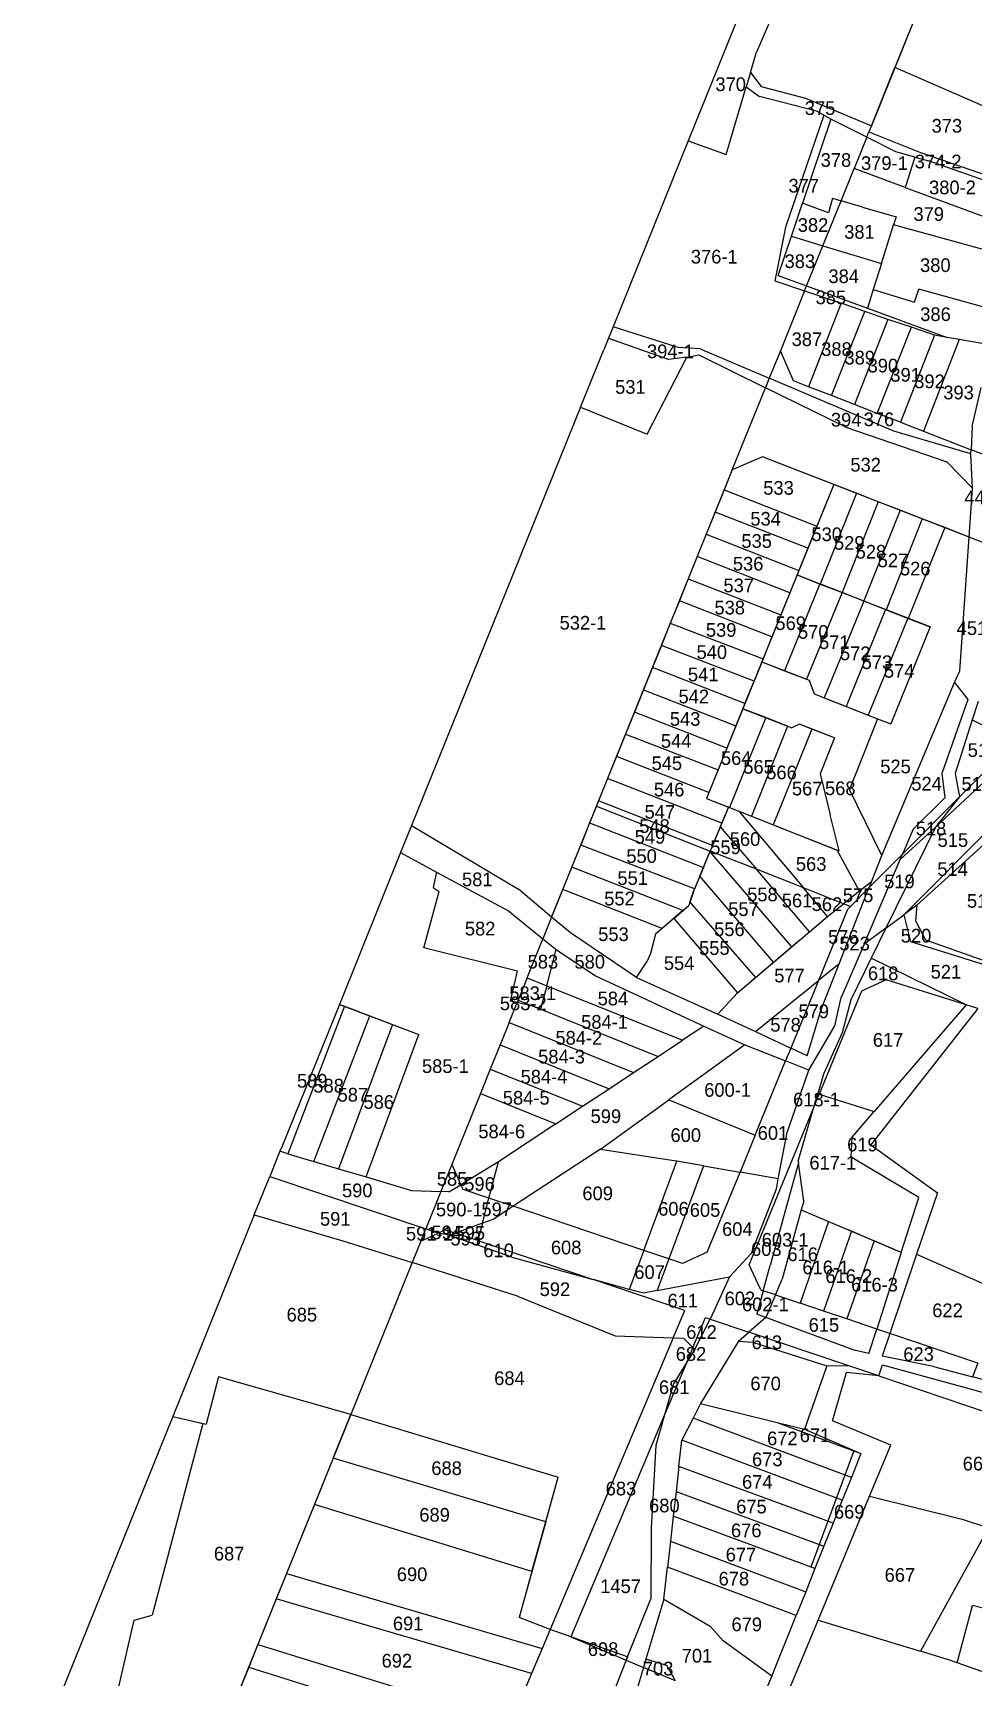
# Model space of a CAD drawing. Header units: metres. Extents: x 213182 to 213979, y 2703601 to 2704867.
# Drawn here: x 213432.1 to 213603.9, y 2704278.5 to 2704579 of the extents above; entities that cross this region are included whole.
import ezdxf
from ezdxf.enums import TextEntityAlignment as Align

# ---------------------------------------------------------------- set-up
doc = ezdxf.new("R2010")
doc.units = ezdxf.units.M

msp = doc.modelspace()

# ---------------------------------------------------------------- linework, layer by layer
at = {"layer": 'LIN'}
for p, q in [((213580.06, 2704629), (213551.84, 2704559.22)), ((213577.2, 2704605.3), (213564.31, 2704575.46)), ((213599.39, 2704596.79), (213585.31, 2704561.97)), ((213599.39, 2704596.79), (213589.63, 2704572.65)), ((213563.21, 2704571.75), (213564.31, 2704575.46)), ((213563.21, 2704571.75), (213562.41, 2704569.08)), ((213563.21, 2704571.75), (213565.15, 2704569.19)), ((213585.31, 2704561.97), (213589.63, 2704572.65)), ((213613.14, 2704562.39), (213589.63, 2704572.65)), ((213558.79, 2704556.74), (213562.41, 2704569.08)), ((213562.41, 2704569.08), (213564.84, 2704567.36)), ((213565.15, 2704569.19), (213573.25, 2704567.06)), ((213575.29, 2704564.66), (213564.84, 2704567.36)), ((213573.25, 2704567.06), (213585.31, 2704561.97)), ((213576.61, 2704563.92), (213569.62, 2704543.44)), ((213577.9, 2704563.22), (213572.73, 2704547.85)), ((213576.61, 2704563.92), (213575.29, 2704564.66)), ((213577.9, 2704563.22), (213576.61, 2704563.92)), ((213584.48, 2704559.9), (213577.9, 2704563.22)), ((213584.48, 2704559.9), (213582.16, 2704554.17)), ((213584.48, 2704559.9), (213584.86, 2704560.86)), ((213589.8, 2704557.21), (213584.48, 2704559.9)), ((213585.31, 2704561.97), (213584.86, 2704560.86)), ((213584.86, 2704560.86), (213594.27, 2704557.07)), ((213551.84, 2704559.22), (213538.11, 2704525.26)), ((213551.84, 2704559.22), (213558.79, 2704556.74)), ((213593.24, 2704556.27), (213589.8, 2704557.21)), ((213594.27, 2704557.07), (213608.81, 2704552.13)), ((213579.78, 2704548.29), (213582.16, 2704554.17)), ((213591.5, 2704550.72), (213582.16, 2704554.17)), ((213593.24, 2704556.27), (213591.5, 2704550.72)), ((213593.24, 2704556.27), (213595.75, 2704555.59)), ((213608.64, 2704551.06), (213595.75, 2704555.59)), ((213591.5, 2704550.72), (213608.03, 2704544.61)), ((213570.69, 2704541.8), (213572.73, 2704547.85)), ((213577.46, 2704546.06), (213572.73, 2704547.85)), ((213576.45, 2704540.05), (213579.78, 2704548.29)), ((213578.23, 2704548.76), (213577.46, 2704546.06)), ((213578.23, 2704548.76), (213579.78, 2704548.29)), ((213583.72, 2704547.09), (213579.78, 2704548.29)), ((213583.72, 2704547.09), (213589.82, 2704545.34)), ((213589.82, 2704545.34), (213589.36, 2704543.88)), ((213569.62, 2704543.44), (213567.7, 2704533.65)), ((213568.29, 2704534.65), (213570.69, 2704541.8)), ((213570.69, 2704541.8), (213576.45, 2704540.05)), ((213587.14, 2704536.8), (213589.36, 2704543.88)), ((213607.49, 2704538.89), (213589.36, 2704543.88)), ((213573.49, 2704532.74), (213576.45, 2704540.05)), ((213576.45, 2704540.05), (213587.14, 2704536.8)), ((213587.14, 2704536.8), (213585.66, 2704532.04)), ((213567.7, 2704533.65), (213573.11, 2704531.8)), ((213568.29, 2704534.65), (213573.49, 2704532.74)), ((213573.11, 2704531.8), (213573.49, 2704532.74)), ((213573.49, 2704532.74), (213584.61, 2704528.65)), ((213573.11, 2704531.8), (213568.7, 2704520.88)), ((213573.11, 2704531.8), (213579.77, 2704529.54)), ((213579.77, 2704529.54), (213573.83, 2704514.3)), ((213584.11, 2704528.05), (213579.77, 2704529.54)), ((213585.66, 2704532.04), (213584.61, 2704528.65)), ((213585.66, 2704532.04), (213593.2, 2704529.76)), ((213593.2, 2704529.76), (213593.99, 2704532.11)), ((213606.52, 2704528.66), (213593.99, 2704532.11)), ((213578.04, 2704512.67), (213584.11, 2704528.05)), ((213588.34, 2704526.61), (213582.23, 2704511.04)), ((213588.34, 2704526.61), (213584.11, 2704528.05)), ((213584.61, 2704528.65), (213599.19, 2704523.29)), ((213592.62, 2704525.15), (213588.34, 2704526.61)), ((213538.11, 2704525.26), (213537.25, 2704523.14)), ((213550, 2704521.45), (213538.11, 2704525.26)), ((213586.4, 2704509.43), (213592.62, 2704525.15)), ((213596.85, 2704523.71), (213590.62, 2704507.79)), ((213596.85, 2704523.71), (213592.62, 2704525.15)), ((213599.19, 2704523.29), (213596.85, 2704523.71)), ((213601.34, 2704522.91), (213599.19, 2704523.29)), ((213532.18, 2704510.58), (213536.39, 2704521.01)), ((213537.25, 2704523.14), (213536.39, 2704521.01)), ((213537.25, 2704523.14), (213548.29, 2704519.29)), ((213554.03, 2704521.22), (213550, 2704521.45)), ((213554.03, 2704521.22), (213566.66, 2704515.84)), ((213568.7, 2704520.88), (213566.66, 2704515.84)), ((213571.08, 2704515.37), (213568.7, 2704520.88)), ((213601.34, 2704522.91), (213594.83, 2704506.16)), ((213605.9, 2704522.11), (213601.34, 2704522.91)), ((213544.32, 2704505.64), (213551.59, 2704519.69)), ((213551.59, 2704519.69), (213548.29, 2704519.29)), ((213551.59, 2704519.69), (213553.81, 2704520.1)), ((213553.81, 2704520.1), (213565.97, 2704514.12)), ((213566.66, 2704515.84), (213565.97, 2704514.12)), ((213589.4, 2704506.16), (213566.66, 2704515.84)), ((213573.83, 2704514.3), (213571.08, 2704515.37)), ((213578.04, 2704512.67), (213573.83, 2704514.3)), ((213559.9, 2704499.1), (213565.97, 2704514.12)), ((213580.64, 2704506.9), (213565.97, 2704514.12)), ((213582.23, 2704511.04), (213578.04, 2704512.67)), ((213603.75, 2704507.01), (213605.37, 2704514.14)), ((213532.18, 2704510.58), (213501.29, 2704434.13)), ((213532.18, 2704510.58), (213544.32, 2704505.64)), ((213586.4, 2704509.43), (213582.23, 2704511.04)), ((213590.62, 2704507.79), (213586.4, 2704509.43)), ((213580.64, 2704506.9), (213599.09, 2704500.59)), ((213603.5, 2704502.06), (213589.4, 2704506.16)), ((213590.62, 2704507.79), (213594.83, 2704506.16)), ((213594.83, 2704506.16), (213603.54, 2704502.78)), ((213603.75, 2704507.01), (213603.54, 2704502.78)), ((213603.5, 2704502.06), (213603.54, 2704502.78)), ((213607.08, 2704501.41), (213603.54, 2704502.78)), ((213565.4, 2704501.48), (213559.9, 2704499.1)), ((213603.18, 2704486.82), (213565.4, 2704501.48)), ((213578.43, 2704496.43), (213565.4, 2704501.48)), ((213603.8, 2704495.75), (213599.09, 2704500.59)), ((213603.8, 2704495.75), (213603.5, 2704502.06)), ((213559.9, 2704499.1), (213526.87, 2704417.36)), ((213559.9, 2704499.1), (213558.42, 2704495.45)), ((213578.43, 2704496.43), (213571.73, 2704479.9)), ((213578.43, 2704496.43), (213575.35, 2704488.83)), ((213582.57, 2704494.82), (213578.43, 2704496.43)), ((213558.42, 2704495.45), (213556.78, 2704491.39)), ((213558.42, 2704495.45), (213575.35, 2704488.83)), ((213582.57, 2704494.82), (213575.96, 2704478.24)), ((213586.57, 2704493.27), (213579.97, 2704476.68)), ((213586.57, 2704493.27), (213582.57, 2704494.82)), ((213590.58, 2704491.71), (213586.57, 2704493.27)), ((213603.18, 2704486.82), (213603.8, 2704495.75)), ((213556.78, 2704491.39), (213555.14, 2704487.33)), ((213573.71, 2704484.79), (213556.78, 2704491.39)), ((213590.58, 2704491.71), (213583.91, 2704475.14)), ((213594.6, 2704490.15), (213590.58, 2704491.71)), ((213555.14, 2704487.33), (213553.5, 2704483.26)), ((213555.14, 2704487.33), (213572.07, 2704480.73)), ((213575.35, 2704488.83), (213573.71, 2704484.79)), ((213594.6, 2704490.15), (213588.02, 2704473.54)), ((213598.73, 2704488.55), (213592.06, 2704471.96)), ((213598.73, 2704488.55), (213594.6, 2704490.15)), ((213603.18, 2704486.82), (213598.73, 2704488.55)), ((213573.71, 2704484.79), (213572.07, 2704480.73)), ((213601.49, 2704462.36), (213603.18, 2704486.82)), ((213607.41, 2704485.18), (213603.18, 2704486.82)), ((213553.5, 2704483.26), (213551.86, 2704479.21)), ((213570.42, 2704476.64), (213553.5, 2704483.26)), ((213551.86, 2704479.21), (213550.22, 2704475.15)), ((213551.86, 2704479.21), (213568.78, 2704472.61)), ((213571.73, 2704479.9), (213565.3, 2704464.01)), ((213575.92, 2704478.26), (213569.46, 2704462.39)), ((213572.07, 2704480.73), (213570.42, 2704476.64)), ((213571.73, 2704479.9), (213575.96, 2704478.24)), ((213571.73, 2704479.9), (213575.92, 2704478.26)), ((213579.95, 2704476.68), (213575.92, 2704478.26)), ((213575.96, 2704478.24), (213579.97, 2704476.68)), ((213570.42, 2704476.64), (213568.78, 2704472.61)), ((213579.95, 2704476.68), (213573.46, 2704460.84)), ((213583.96, 2704475.12), (213579.95, 2704476.68)), ((213579.97, 2704476.68), (213583.91, 2704475.14)), ((213550.22, 2704475.15), (213548.57, 2704471.08)), ((213567.15, 2704468.57), (213550.22, 2704475.15)), ((213568.78, 2704472.61), (213567.15, 2704468.57)), ((213583.96, 2704475.12), (213576.71, 2704457.42)), ((213587.92, 2704473.57), (213580.71, 2704455.86)), ((213583.91, 2704475.14), (213588.02, 2704473.54)), ((213587.92, 2704473.57), (213583.96, 2704475.12)), ((213591.95, 2704472), (213587.92, 2704473.57)), ((213588.02, 2704473.54), (213592.06, 2704471.96)), ((213548.57, 2704471.08), (213546.93, 2704467.01)), ((213548.57, 2704471.08), (213565.52, 2704464.55)), ((213591.95, 2704472), (213584.73, 2704454.3)), ((213596.08, 2704470.39), (213588.87, 2704452.69)), ((213596.08, 2704470.39), (213591.95, 2704472)), ((213592.06, 2704471.96), (213596.08, 2704470.39)), ((213546.93, 2704467.01), (213545.3, 2704462.97)), ((213563.87, 2704460.49), (213546.93, 2704467.01)), ((213567.15, 2704468.57), (213565.52, 2704464.55)), ((213565.3, 2704464.01), (213561.83, 2704455.45)), ((213565.52, 2704464.55), (213563.87, 2704460.49)), ((213565.3, 2704464.01), (213569.46, 2704462.39)), ((213565.3, 2704464.01), (213573.93, 2704460.66)), ((213545.3, 2704462.97), (213543.65, 2704458.9)), ((213562.21, 2704456.38), (213545.3, 2704462.97)), ((213562.21, 2704456.38), (213563.87, 2704460.49)), ((213569.46, 2704462.39), (213573.46, 2704460.84)), ((213573.46, 2704460.84), (213573.93, 2704460.66)), ((213573.93, 2704460.66), (213574.85, 2704458.15)), ((213587.2, 2704428.6), (213600.53, 2704460.22)), ((213600.53, 2704460.22), (213601.49, 2704462.36)), ((213600.53, 2704460.22), (213602.94, 2704457.12)), ((213543.65, 2704458.9), (213542, 2704454.82)), ((213543.65, 2704458.9), (213560.56, 2704452.31)), ((213574.85, 2704458.15), (213576.71, 2704457.42)), ((213574.85, 2704458.15), (213586.45, 2704453.63)), ((213576.71, 2704457.42), (213580.71, 2704455.86)), ((213542, 2704454.82), (213540.37, 2704450.78)), ((213558.92, 2704448.26), (213542, 2704454.82)), ((213561.83, 2704455.45), (213555.2, 2704439.07)), ((213562.21, 2704456.38), (213560.56, 2704452.31)), ((213566.01, 2704453.82), (213561.83, 2704455.45)), ((213561.83, 2704455.45), (213570.76, 2704451.98)), ((213580.71, 2704455.86), (213584.73, 2704454.3)), ((213584.73, 2704454.3), (213586.45, 2704453.63)), ((213602.94, 2704457.12), (213598.19, 2704443.6)), ((213604.81, 2704456.79), (213603.74, 2704453.42)), ((213560.56, 2704452.31), (213558.92, 2704448.26)), ((213566.01, 2704453.82), (213559.4, 2704437.41)), ((213570.01, 2704452.27), (213563.4, 2704435.82)), ((213570.01, 2704452.27), (213566.01, 2704453.82)), ((213574.46, 2704451.73), (213567.36, 2704434.25)), ((213570.01, 2704452.27), (213570.76, 2704451.98)), ((213572.18, 2704452.62), (213570.76, 2704451.98)), ((213578.57, 2704450.13), (213572.18, 2704452.62)), ((213574.46, 2704451.73), (213572.18, 2704452.62)), ((213578.57, 2704450.13), (213574.46, 2704451.73)), ((213586.45, 2704453.63), (213581.3, 2704440.7)), ((213586.45, 2704453.63), (213588.87, 2704452.69)), ((213603.74, 2704453.42), (213600.63, 2704443.63)), ((213603.74, 2704453.42), (213611.58, 2704449.57)), ((213540.37, 2704450.78), (213538.73, 2704446.72)), ((213540.37, 2704450.78), (213557.3, 2704444.25)), ((213558.92, 2704448.26), (213557.3, 2704444.25)), ((213578.57, 2704450.13), (213575.94, 2704443.57)), ((213601.4, 2704439.32), (213611.58, 2704449.57)), ((213538.73, 2704446.72), (213537.11, 2704442.69)), ((213555.64, 2704440.16), (213538.73, 2704446.72)), ((213611.19, 2704447.02), (213597.02, 2704433.81)), ((213537.11, 2704442.69), (213535.47, 2704438.64)), ((213558, 2704434.53), (213537.11, 2704442.69)), ((213557.3, 2704444.25), (213555.64, 2704440.16)), ((213575.94, 2704443.57), (213577.81, 2704436.03)), ((213598.19, 2704443.6), (213598.75, 2704439.18)), ((213600.63, 2704443.63), (213601.4, 2704439.32)), ((213555.64, 2704440.16), (213555.2, 2704439.07)), ((213587.2, 2704428.6), (213581.3, 2704440.7)), ((213601.4, 2704439.32), (213591, 2704428.85)), ((213598.75, 2704439.18), (213592.97, 2704433.42)), ((213601.4, 2704439.32), (213597.02, 2704433.81)), ((213535.06, 2704437.62), (213533.83, 2704434.58)), ((213535.06, 2704437.62), (213535.47, 2704438.64)), ((213535.06, 2704437.62), (213555.87, 2704429.42)), ((213556.3, 2704430.46), (213535.47, 2704438.64)), ((213555.2, 2704439.07), (213559.4, 2704437.41)), ((213555.2, 2704439.07), (213559.23, 2704437.47)), ((213559.23, 2704437.47), (213557.71, 2704433.84)), ((213559.23, 2704437.47), (213558, 2704434.53)), ((213559.4, 2704437.41), (213559.23, 2704437.47)), ((213559.4, 2704437.41), (213563.4, 2704435.82)), ((213559.4, 2704437.41), (213561.11, 2704436.73)), ((213561.11, 2704436.73), (213579.09, 2704429.6)), ((213561.11, 2704436.73), (213572.89, 2704422.71)), ((213501.29, 2704434.13), (213499.28, 2704429.15)), ((213501.29, 2704434.13), (213520.8, 2704422.5)), ((213533.83, 2704434.58), (213532.19, 2704430.51)), ((213533.83, 2704434.58), (213554.63, 2704426.44)), ((213557.71, 2704433.84), (213555.87, 2704429.42)), ((213558, 2704434.53), (213556.3, 2704430.46)), ((213557.71, 2704433.84), (213564.3, 2704426.1)), ((213563.4, 2704435.82), (213567.36, 2704434.25)), ((213567.36, 2704434.25), (213579.44, 2704429.46)), ((213579.44, 2704429.46), (213577.81, 2704436.03)), ((213597.02, 2704433.81), (213587.95, 2704415.33)), ((213597.02, 2704433.81), (213590.59, 2704427.9)), ((213592.97, 2704433.42), (213591, 2704428.85)), ((213591.27, 2704417.77), (213607.87, 2704434.48)), ((213530.55, 2704426.47), (213532.19, 2704430.51)), ((213553, 2704422.53), (213532.19, 2704430.51)), ((213556.3, 2704430.46), (213555.87, 2704429.42)), ((213607.16, 2704431.81), (213593.63, 2704419.55)), ((213499.28, 2704429.15), (213488.08, 2704401.42)), ((213499.28, 2704429.15), (213505.86, 2704425.58)), ((213553.96, 2704424.85), (213555.82, 2704429.29)), ((213554.63, 2704426.44), (213555.87, 2704429.42)), ((213555.82, 2704429.29), (213555.87, 2704429.42)), ((213555.82, 2704429.29), (213570.72, 2704411.91)), ((213564.3, 2704426.1), (213555.87, 2704429.42)), ((213579.44, 2704429.46), (213579.09, 2704429.6)), ((213583.15, 2704422.11), (213579.09, 2704429.6)), ((213583.98, 2704412.42), (213590.59, 2704427.9)), ((213591, 2704428.85), (213584.88, 2704422.69)), ((213585.33, 2704423.83), (213587.2, 2704428.6)), ((213590.59, 2704427.9), (213591, 2704428.85)), ((213505.86, 2704425.58), (213505.21, 2704422.77)), ((213505.86, 2704425.58), (213519.02, 2704418.51)), ((213528.9, 2704422.39), (213530.55, 2704426.47)), ((213550.88, 2704418.55), (213530.55, 2704426.47)), ((213553.96, 2704424.85), (213552.88, 2704422.25)), ((213554.63, 2704426.44), (213553, 2704422.53)), ((213567.42, 2704409.11), (213553.96, 2704424.85)), ((213574, 2704414.7), (213564.3, 2704426.1)), ((213572.89, 2704422.71), (213564.3, 2704426.1)), ((213503.55, 2704411.77), (213506.32, 2704422.02)), ((213505.21, 2704422.77), (213506.32, 2704422.02)), ((213526.87, 2704417.36), (213520.8, 2704422.5)), ((213526.87, 2704417.36), (213528.9, 2704422.39)), ((213547.09, 2704415.3), (213528.9, 2704422.39)), ((213552.88, 2704422.25), (213551.94, 2704419.46)), ((213552.16, 2704420.12), (213552.88, 2704422.25)), ((213553, 2704422.53), (213552.88, 2704422.25)), ((213577.29, 2704417.48), (213572.89, 2704422.71)), ((213580.25, 2704419.82), (213572.89, 2704422.71)), ((213579.44, 2704408.81), (213584.88, 2704422.69)), ((213583.15, 2704422.11), (213580.25, 2704419.82)), ((213581.53, 2704419.31), (213584.88, 2704422.69)), ((213585.33, 2704423.83), (213583.15, 2704422.11)), ((213585.33, 2704423.83), (213584.88, 2704422.69)), ((213519.02, 2704418.51), (213525.28, 2704413.41)), ((213550.88, 2704418.55), (213547.09, 2704415.3)), ((213549.21, 2704417.12), (213551.94, 2704419.46)), ((213550.88, 2704418.55), (213551.94, 2704419.46)), ((213552.16, 2704420.12), (213551.94, 2704419.46)), ((213552.16, 2704420.12), (213564.15, 2704406.33)), ((213580.97, 2704418.75), (213575.65, 2704405.75)), ((213577.29, 2704417.48), (213580.25, 2704419.82)), ((213581.53, 2704419.31), (213580.25, 2704419.82)), ((213581.53, 2704419.31), (213580.97, 2704418.75)), ((213593.63, 2704419.55), (213591.27, 2704417.77)), ((213593.63, 2704419.55), (213593.38, 2704416.67)), ((213526.87, 2704417.36), (213525.28, 2704413.41)), ((213530.35, 2704414.5), (213526.87, 2704417.36)), ((213549.21, 2704417.12), (213545.84, 2704414.22)), ((213547.09, 2704415.3), (213545.84, 2704414.22)), ((213549.21, 2704417.12), (213560.87, 2704403.54)), ((213560.87, 2704403.54), (213577.29, 2704417.48)), ((213574, 2704414.7), (213577.29, 2704417.48)), ((213587.95, 2704415.33), (213583.98, 2704412.42)), ((213587.95, 2704415.33), (213585.26, 2704409.89)), ((213587.95, 2704415.33), (213591.27, 2704417.77)), ((213591.27, 2704417.77), (213592.47, 2704412.91)), ((213593.38, 2704416.67), (213595.21, 2704413.2)), ((213522.39, 2704406.27), (213525.28, 2704413.41)), ((213525.28, 2704413.41), (213527.69, 2704411.45)), ((213542.42, 2704406.34), (213530.35, 2704414.5)), ((213545.84, 2704414.22), (213544.93, 2704410.72)), ((213570.72, 2704411.91), (213574, 2704414.7)), ((213583.98, 2704412.42), (213579.78, 2704402.7)), ((213592.47, 2704412.91), (213609.22, 2704407.64)), ((213595.21, 2704413.2), (213609.13, 2704408.3)), ((213520.66, 2704407.46), (213503.55, 2704411.77)), ((213525.98, 2704404.83), (213527.69, 2704411.45)), ((213527.69, 2704411.45), (213534.88, 2704406.61)), ((213542.42, 2704406.34), (213544.25, 2704409.22)), ((213544.93, 2704410.72), (213544.25, 2704409.22)), ((213564.15, 2704406.33), (213567.42, 2704409.11)), ((213567.42, 2704409.11), (213570.72, 2704411.91)), ((213585.26, 2704409.89), (213581.54, 2704402.22)), ((213602.63, 2704401.34), (213585.26, 2704409.89)), ((213519.37, 2704402.02), (213520.66, 2704407.46)), ((213522.39, 2704406.27), (213520.74, 2704402.19)), ((213522.39, 2704406.27), (213525.98, 2704404.83)), ((213534.88, 2704406.61), (213554.72, 2704397.44)), ((213542.42, 2704406.34), (213557.24, 2704399.62)), ((213560.87, 2704403.54), (213564.15, 2704406.33)), ((213579.44, 2704408.81), (213575.65, 2704405.75)), ((213576.14, 2704400.47), (213579.44, 2704408.81)), ((213525.98, 2704404.83), (213524.91, 2704400.7)), ((213525.98, 2704404.83), (213550.8, 2704394.85)), ((213557.24, 2704399.62), (213560.87, 2704403.54)), ((213564.16, 2704396.48), (213575.65, 2704405.75)), ((213575.65, 2704405.75), (213570.61, 2704393.44)), ((213583.5, 2704403.8), (213575.8, 2704385)), ((213588.02, 2704405.93), (213583.5, 2704403.8)), ((213602.63, 2704401.34), (213588.02, 2704405.93)), ((213488.08, 2704401.42), (213477.6, 2704375.48)), ((213489.03, 2704401.06), (213478.68, 2704374.13)), ((213488.08, 2704401.42), (213489.03, 2704401.06)), ((213488.08, 2704401.42), (213502.61, 2704395.92)), ((213489.03, 2704401.06), (213493.67, 2704399.31)), ((213519.1, 2704398.11), (213520.56, 2704401.74)), ((213520.56, 2704401.74), (213519.37, 2704402.02)), ((213520.74, 2704402.19), (213520.56, 2704401.74)), ((213523.79, 2704400.97), (213520.56, 2704401.74)), ((213520.74, 2704402.19), (213523.79, 2704400.97)), ((213523.79, 2704400.97), (213546.33, 2704391.9)), ((213523.79, 2704400.97), (213524.91, 2704400.7)), ((213573.61, 2704392.03), (213576.14, 2704400.47)), ((213578.63, 2704397.5), (213579.78, 2704402.7)), ((213581.54, 2704402.22), (213579.95, 2704396.22)), ((213604.8, 2704400.66), (213585.19, 2704375.73)), ((213602.63, 2704401.34), (213585.85, 2704381.84)), ((213604.8, 2704400.66), (213602.63, 2704401.34)), ((213483.42, 2704372.72), (213493.67, 2704399.31)), ((213497.8, 2704397.74), (213487.95, 2704371.37)), ((213493.67, 2704399.31), (213497.8, 2704397.74)), ((213497.8, 2704397.74), (213502.61, 2704395.92)), ((213519.1, 2704398.11), (213517.45, 2704394.03)), ((213519.1, 2704398.11), (213541.87, 2704388.96)), ((213554.72, 2704397.44), (213550.8, 2704394.85)), ((213554.72, 2704397.44), (213562.2, 2704394.05)), ((213557.24, 2704399.62), (213564.16, 2704396.48)), ((213573.86, 2704389.37), (213578.63, 2704397.5)), ((213492.97, 2704369.87), (213502.61, 2704395.92)), ((213546.33, 2704391.9), (213550.8, 2704394.85)), ((213562.2, 2704394.05), (213548.28, 2704383.98)), ((213562.2, 2704394.05), (213569.63, 2704391.07)), ((213564.16, 2704396.48), (213570.61, 2704393.44)), ((213579.95, 2704396.22), (213576.55, 2704388.67)), ((213517.45, 2704394.03), (213515.65, 2704389.58)), ((213517.45, 2704394.03), (213537.4, 2704386.01)), ((213541.87, 2704388.96), (213546.33, 2704391.9)), ((213564.08, 2704377.51), (213569.63, 2704391.07)), ((213570.61, 2704393.44), (213569.63, 2704391.07)), ((213573.86, 2704389.37), (213569.63, 2704391.07)), ((213573.61, 2704392.03), (213570.61, 2704393.44)), ((213515.65, 2704389.58), (213513.85, 2704385.13)), ((213515.65, 2704389.58), (213532.53, 2704382.79)), ((213537.4, 2704386.01), (213541.87, 2704388.96)), ((213569.9, 2704377.99), (213573.86, 2704389.37)), ((213576.55, 2704388.67), (213575.52, 2704385.09)), ((213513.85, 2704385.13), (213508.61, 2704372.15)), ((213513.85, 2704385.13), (213527.66, 2704379.58)), ((213532.53, 2704382.79), (213537.4, 2704386.01)), ((213574.76, 2704382.47), (213575.52, 2704385.09)), ((213575.8, 2704385), (213575.52, 2704385.09)), ((213527.66, 2704379.58), (213532.53, 2704382.79)), ((213535.79, 2704374.95), (213548.28, 2704383.98)), ((213548.28, 2704383.98), (213564.08, 2704377.51)), ((213563.01, 2704353.79), (213574.76, 2704382.47)), ((213571.96, 2704372.79), (213574.76, 2704382.47)), ((213574.76, 2704382.47), (213575.8, 2704385)), ((213575.8, 2704385), (213585.85, 2704381.84)), ((213527.66, 2704379.58), (213517.16, 2704372.65)), ((213581.82, 2704377.16), (213585.85, 2704381.84)), ((213564.08, 2704377.51), (213561.31, 2704370.74)), ((213568.29, 2704369.52), (213569.9, 2704377.99)), ((213581.63, 2704373.5), (213581.82, 2704377.16)), ((213477.23, 2704374.56), (213475.38, 2704369.97)), ((213477.6, 2704375.48), (213477.23, 2704374.56)), ((213478.68, 2704374.13), (213477.23, 2704374.56)), ((213478.68, 2704374.13), (213483.42, 2704372.72)), ((213535.79, 2704374.95), (213519.86, 2704364.51)), ((213535.79, 2704374.95), (213549.62, 2704372.8)), ((213594.01, 2704366.15), (213581.63, 2704373.5)), ((213585.19, 2704375.73), (213597.4, 2704367)), ((213483.42, 2704372.72), (213487.95, 2704371.37)), ((213487.95, 2704371.37), (213492.97, 2704369.87)), ((213508.61, 2704372.15), (213506.6, 2704367.19)), ((213508.61, 2704372.15), (213510.3, 2704368.46)), ((213517.16, 2704372.65), (213510.3, 2704368.46)), ((213515.43, 2704366), (213517.16, 2704372.65)), ((213543.72, 2704356.46), (213549.78, 2704372.78)), ((213554.64, 2704371.92), (213548.32, 2704354.9)), ((213549.62, 2704372.8), (213549.78, 2704372.78)), ((213554.64, 2704371.92), (213549.78, 2704372.78)), ((213554.64, 2704371.92), (213561.31, 2704370.74)), ((213555.33, 2704356.15), (213561.31, 2704370.74)), ((213568.29, 2704369.52), (213561.31, 2704370.74)), ((213572.01, 2704372.44), (213570.78, 2704368.06)), ((213571.96, 2704372.79), (213572.01, 2704372.44)), ((213572.95, 2704365.47), (213572.01, 2704372.44)), ((213472.54, 2704362.94), (213475.38, 2704369.97)), ((213475.38, 2704369.97), (213503.86, 2704360.39)), ((213492.97, 2704369.87), (213501.24, 2704367.4)), ((213501.24, 2704367.4), (213506.6, 2704367.19)), ((213506.6, 2704367.19), (213503.86, 2704360.39)), ((213508.11, 2704367.13), (213506.6, 2704367.19)), ((213508.11, 2704367.13), (213510.3, 2704368.46)), ((213510.69, 2704367.6), (213510.3, 2704368.46)), ((213515.43, 2704366), (213510.69, 2704367.6)), ((213563.41, 2704355.95), (213567.95, 2704367.71)), ((213567.95, 2704367.71), (213568.29, 2704369.52)), ((213570.78, 2704368.06), (213568.36, 2704359.23)), ((213514.24, 2704361.42), (213515.43, 2704366)), ((213519.86, 2704364.51), (213515.43, 2704366)), ((213519.86, 2704364.51), (213516.3, 2704362.17)), ((213543.72, 2704356.46), (213519.86, 2704364.51)), ((213572.95, 2704365.47), (213572.51, 2704363.87)), ((213590.78, 2704356.05), (213594.01, 2704366.15)), ((213597.4, 2704367), (213593.59, 2704355.77)), ((213472.54, 2704362.94), (213457.65, 2704326.08)), ((213472.54, 2704362.94), (213488.74, 2704358.23)), ((213514.24, 2704361.42), (213509.32, 2704359.62)), ((213514.24, 2704361.42), (213513.42, 2704358.24)), ((213516.3, 2704362.17), (213514.24, 2704361.42)), ((213572.51, 2704363.87), (213569, 2704351.2)), ((213577.51, 2704361.73), (213572.31, 2704346.81)), ((213572.51, 2704363.87), (213577.51, 2704361.73)), ((213577.51, 2704361.73), (213581.66, 2704359.95)), ((213488.74, 2704358.23), (213501.37, 2704354.22)), ((213502.95, 2704358.15), (213501.37, 2704354.22)), ((213502.95, 2704358.15), (213503.86, 2704360.39)), ((213502.95, 2704358.15), (213506.16, 2704359.62)), ((213506.16, 2704359.62), (213503.86, 2704360.39)), ((213507.5, 2704360.24), (213506.16, 2704359.62)), ((213508.21, 2704359.23), (213506.16, 2704359.62)), ((213507.5, 2704360.24), (213509.32, 2704359.62)), ((213508.21, 2704359.23), (213509.32, 2704359.62)), ((213508.21, 2704359.23), (213513.21, 2704357.46)), ((213513.42, 2704358.24), (213509.32, 2704359.62)), ((213513.42, 2704358.24), (213513.21, 2704357.46)), ((213513.42, 2704358.24), (213534.47, 2704351.14)), ((213568.36, 2704359.23), (213566.83, 2704353.72)), ((213581.66, 2704359.95), (213576.57, 2704345.37)), ((213585.81, 2704358.18), (213580.84, 2704343.93)), ((213581.66, 2704359.95), (213585.81, 2704358.18)), ((213590.78, 2704356.05), (213585.81, 2704358.18)), ((213519.58, 2704355.21), (213513.21, 2704357.46)), ((213519.58, 2704355.21), (213534.47, 2704351.14)), ((213543.72, 2704356.46), (213541.07, 2704349.33)), ((213548.32, 2704354.9), (213543.72, 2704356.46)), ((213555.33, 2704356.15), (213550.79, 2704354.07)), ((213563.41, 2704355.95), (213559.36, 2704351.62)), ((213590.78, 2704356.05), (213586.32, 2704342.08)), ((213593.59, 2704355.77), (213588.69, 2704341.28)), ((213593.59, 2704355.77), (213609.61, 2704348.72)), ((213501.37, 2704354.22), (213490.15, 2704326.45)), ((213520.65, 2704348.1), (213501.37, 2704354.22)), ((213548.32, 2704354.9), (213546.16, 2704349.11)), ((213550.79, 2704354.07), (213548.32, 2704354.9)), ((213565.09, 2704349.24), (213563.01, 2704353.79)), ((213565.57, 2704349.08), (213566.83, 2704353.72)), ((213551.24, 2704345.48), (213534.47, 2704351.14)), ((213541.07, 2704349.33), (213534.47, 2704351.14)), ((213543.64, 2704348.63), (213541.07, 2704349.33)), ((213546.16, 2704349.11), (213543.64, 2704348.63)), ((213546.16, 2704349.11), (213559.36, 2704351.62)), ((213559.36, 2704351.62), (213555.88, 2704343.91)), ((213565.57, 2704349.08), (213564.4, 2704344.79)), ((213565.09, 2704349.24), (213565.57, 2704349.08)), ((213567.77, 2704348.34), (213565.57, 2704349.08)), ((213567.77, 2704348.34), (213569, 2704351.2)), ((213520.65, 2704348.1), (213538.5, 2704340.85)), ((213567.77, 2704348.34), (213566, 2704344.2)), ((213567.77, 2704348.34), (213572.31, 2704346.81)), ((213576.57, 2704345.37), (213572.31, 2704346.81)), ((213549.12, 2704340.46), (213551.24, 2704345.48)), ((213552.71, 2704338.7), (213555.03, 2704344.2)), ((213553.03, 2704338.38), (213555.88, 2704343.91)), ((213555.03, 2704344.2), (213555.88, 2704343.91)), ((213555.88, 2704343.91), (213562.95, 2704341.53)), ((213566, 2704344.2), (213562.95, 2704341.53)), ((213566, 2704344.2), (213564.4, 2704344.79)), ((213582.2, 2704338.2), (213566, 2704344.2)), ((213580.84, 2704343.93), (213576.57, 2704345.37)), ((213586.32, 2704342.08), (213580.84, 2704343.93)), ((213549.12, 2704340.46), (213526.6, 2704287.19)), ((213538.5, 2704340.85), (213549.12, 2704340.46)), ((213549.12, 2704340.46), (213550.98, 2704340.39)), ((213550.98, 2704340.39), (213552.71, 2704338.7)), ((213561.04, 2704339.86), (213562.95, 2704341.53)), ((213581.04, 2704335.42), (213562.95, 2704341.53)), ((213584.88, 2704337.59), (213586.32, 2704342.08)), ((213588.69, 2704341.28), (213586.32, 2704342.08)), ((213588.69, 2704341.28), (213587.28, 2704337.13)), ((213604.75, 2704335.86), (213588.69, 2704341.28)), ((213552.71, 2704338.7), (213551.59, 2704336.05)), ((213553.03, 2704338.38), (213551.59, 2704336.05)), ((213552.71, 2704338.7), (213553.03, 2704338.38)), ((213561.04, 2704339.86), (213554.07, 2704328.46)), ((213561.04, 2704339.86), (213563.61, 2704339.66)), ((213563.61, 2704339.66), (213577.18, 2704335.34)), ((213584.88, 2704337.59), (213582.2, 2704338.2)), ((213596.66, 2704335.23), (213587.28, 2704337.13)), ((213551.59, 2704336.05), (213547.51, 2704326.41)), ((213551.59, 2704336.05), (213549.13, 2704332.08)), ((213577.18, 2704335.34), (213573.07, 2704323.76)), ((213577.18, 2704335.34), (213581.04, 2704335.42)), ((213578.2, 2704325.29), (213580.79, 2704334.13)), ((213586.68, 2704333.52), (213580.79, 2704334.13)), ((213586.68, 2704333.52), (213581.04, 2704335.42)), ((213586.68, 2704333.52), (213587.34, 2704335.55)), ((213587.34, 2704335.55), (213610.01, 2704329.34)), ((213596.66, 2704335.23), (213603.8, 2704333.32)), ((213604.75, 2704335.86), (213603.8, 2704333.32)), ((213466.01, 2704333.35), (213463.77, 2704324.68)), ((213490.15, 2704326.45), (213466.01, 2704333.35)), ((213549.13, 2704332.08), (213547.51, 2704326.41)), ((213586.68, 2704333.52), (213623.24, 2704321.18)), ((213614.98, 2704330.34), (213603.8, 2704333.32)), ((213554.07, 2704328.46), (213552.76, 2704325.77)), ((213554.07, 2704328.46), (213568.08, 2704324.99)), ((213457.65, 2704326.08), (213432.07, 2704262.76)), ((213457.65, 2704326.08), (213463.12, 2704324.83)), ((213457.65, 2704326.08), (213463.77, 2704324.68)), ((213490.15, 2704326.45), (213465.75, 2704266.03)), ((213486.93, 2704318.49), (213490.15, 2704326.45)), ((213490.15, 2704326.45), (213528.1, 2704315)), ((213547.51, 2704326.41), (213530.37, 2704285.83)), ((213547.51, 2704326.41), (213545.92, 2704320.82)), ((213552.76, 2704325.77), (213550.67, 2704321.8)), ((213581.66, 2704314.97), (213552.76, 2704325.77)), ((213568.08, 2704324.99), (213573.07, 2704323.76)), ((213568.08, 2704324.99), (213583.4, 2704319.33)), ((213588.86, 2704320.84), (213578.2, 2704325.29)), ((213463.12, 2704324.83), (213453.9, 2704289.8)), ((213463.12, 2704324.83), (213463.77, 2704324.68)), ((213573.07, 2704323.76), (213583.4, 2704319.33)), ((213545.92, 2704320.82), (213545.09, 2704305.66)), ((213550.12, 2704316.96), (213550.67, 2704321.8)), ((213579.99, 2704310.78), (213550.67, 2704321.8)), ((213583.4, 2704319.33), (213581.66, 2704314.97)), ((213585, 2704311.54), (213588.86, 2704320.84)), ((213486.93, 2704318.49), (213483.51, 2704310.02)), ((213525.81, 2704306.86), (213486.93, 2704318.49)), ((213550.12, 2704316.96), (213549.61, 2704312.38)), ((213578.32, 2704306.6), (213550.12, 2704316.96)), ((213524.9, 2704303.64), (213528.1, 2704315)), ((213525.81, 2704306.86), (213528.1, 2704315)), ((213581.66, 2704314.97), (213579.99, 2704310.78)), ((213483.51, 2704310.02), (213478.41, 2704297.38)), ((213523.27, 2704297.77), (213483.51, 2704310.02)), ((213549.61, 2704312.38), (213549.1, 2704307.89)), ((213549.61, 2704312.38), (213576.65, 2704302.43)), ((213575.58, 2704288.88), (213585, 2704311.54)), ((213579.99, 2704310.78), (213578.32, 2704306.6)), ((213585, 2704311.54), (213601.88, 2704307.34)), ((213549.1, 2704307.89), (213548.58, 2704303.33)), ((213575, 2704298.3), (213549.1, 2704307.89)), ((213601.88, 2704307.34), (213606.71, 2704305.78)), ((213525.81, 2704306.86), (213524.9, 2704303.64)), ((213545.09, 2704305.66), (213544.98, 2704292.79)), ((213578.32, 2704306.6), (213576.65, 2704302.43)), ((213606.71, 2704305.78), (213594.29, 2704283.19)), ((213524.9, 2704303.64), (213520.97, 2704289.39)), ((213523.27, 2704297.77), (213524.9, 2704303.64)), ((213548.58, 2704303.33), (213548.04, 2704298.54)), ((213548.58, 2704303.33), (213573.31, 2704294.07)), ((213576.65, 2704302.43), (213575, 2704298.3)), ((213547.39, 2704292.73), (213548.04, 2704298.54)), ((213571.57, 2704289.7), (213548.04, 2704298.54)), ((213575, 2704298.3), (213573.31, 2704294.07)), ((213478.41, 2704297.38), (213476.56, 2704292.79)), ((213478.41, 2704297.38), (213525.12, 2704283.69)), ((213523.27, 2704297.77), (213520.97, 2704289.39)), ((213476.56, 2704292.79), (213473.19, 2704284.45)), ((213523.21, 2704279.15), (213476.56, 2704292.79)), ((213540.53, 2704281.57), (213544.98, 2704292.79)), ((213540.77, 2704282.18), (213544.98, 2704292.79)), ((213547.39, 2704292.73), (213544.11, 2704281.74)), ((213547.39, 2704292.73), (213555.86, 2704287.78)), ((213573.31, 2704294.07), (213571.57, 2704289.7)), ((213450.6, 2704288.85), (213453.9, 2704289.8)), ((213526.6, 2704287.19), (213520.97, 2704289.39)), ((213567.14, 2704278.62), (213571.57, 2704289.7)), ((213570.61, 2704276.9), (213575.58, 2704288.88)), ((213575.58, 2704288.88), (213594.29, 2704283.19)), ((213601.02, 2704281.08), (213603.77, 2704291.53)), ((213612.02, 2704289.44), (213603.77, 2704291.53)), ((213446.07, 2704269.39), (213450.6, 2704288.85)), ((213526.6, 2704287.19), (213525.12, 2704283.69)), ((213530.37, 2704285.83), (213526.6, 2704287.19)), ((213555.86, 2704287.78), (213558.21, 2704285.11)), ((213473.19, 2704284.45), (213471.51, 2704280.3)), ((213473.19, 2704284.45), (213519.42, 2704270.15)), ((213525.12, 2704283.69), (213510.37, 2704248.68)), ((213525.12, 2704283.69), (213523.21, 2704279.15)), ((213540.77, 2704282.18), (213530.37, 2704285.83)), ((213530.37, 2704285.83), (213540.53, 2704281.57)), ((213567.14, 2704278.62), (213558.21, 2704285.11)), ((213599.58, 2704281.58), (213594.29, 2704283.19)), ((213471.51, 2704280.3), (213465.75, 2704266.03)), ((213471.51, 2704280.3), (213505.27, 2704269.71)), ((213540.53, 2704281.57), (213537.58, 2704274.12)), ((213540.77, 2704282.18), (213540.53, 2704281.57)), ((213540.53, 2704281.57), (213543.67, 2704280.25)), ((213543.67, 2704280.25), (213542.4, 2704275.98)), ((213544.11, 2704281.74), (213543.67, 2704280.25)), ((213549.49, 2704277.81), (213543.67, 2704280.25)), ((213547.94, 2704280.58), (213544.11, 2704281.74)), ((213549.49, 2704277.81), (213547.94, 2704280.58)), ((213601.02, 2704281.08), (213599.58, 2704281.58)), ((213607.57, 2704278.79), (213601.02, 2704281.08)), ((213523.21, 2704279.15), (213519.42, 2704270.15)), ((213567.14, 2704278.62), (213564.05, 2704271.7))]:
    msp.add_line(p, q, dxfattribs=at)
at = {"layer": 'REF_LINE0'}
for p, q in [((213590.14, 2704356.34), (213580.95, 2704360.28)), ((213590.14, 2704356.34), (213580.95, 2704360.28)), ((213582.14, 2704319.81), (213574.28, 2704298.58)), ((213582.14, 2704319.81), (213574.28, 2704298.58))]:
    msp.add_line(p, q, dxfattribs=at)

# ---------------------------------------------------------------- texts
at = {"layer": 'PAR'}
for s, p in [('370', (213559.6, 2704569.57)), ('375', (213575.94, 2704565.21)), ('373', (213599.11, 2704561.98)), ('378', (213578.84, 2704555.73)), ('379-1', (213587.7, 2704555.16)), ('374-2', (213597.51, 2704555.45)), ('377', (213572.96, 2704551.03)), ('380-2', (213600.14, 2704550.72)), ('382', (213574.65, 2704543.85)), ('379', (213595.8, 2704545.86)), ('381', (213583.14, 2704542.59)), ('376-1', (213556.6, 2704538.06)), ('383', (213572.24, 2704537.23)), ('384', (213580.26, 2704534.49)), ('380', (213597.01, 2704536.51)), ('385', (213577.91, 2704530.63)), ('386', (213597.04, 2704527.55)), ('387', (213573.53, 2704522.98)), ('394-1', (213548.59, 2704520.76)), ('388', (213578.93, 2704521.17)), ('389', (213583.19, 2704519.61)), ('390', (213587.42, 2704518.16)), ('391', (213591.58, 2704516.47)), ('531', (213541.27, 2704514.25)), ('392', (213595.94, 2704515.28)), ('393', (213601.25, 2704513.24)), ('394', (213580.71, 2704508.26)), ('376', (213586.7, 2704508.34)), ('532', (213584.27, 2704500.04)), ('533', (213568.35, 2704495.81)), ('447', (213605.1, 2704494.05)), ('534', (213565.99, 2704490.16)), ('535', (213564.35, 2704486.1)), ('530', (213577.15, 2704487.33)), ('529', (213581.27, 2704485.75)), ('528', (213585.23, 2704484.13)), ('536', (213562.79, 2704481.94)), ('527', (213589.26, 2704482.55)), ('526', (213593.33, 2704481.06)), ('537', (213561.07, 2704477.98)), ('538', (213559.43, 2704473.93)), ('532-1', (213532.61, 2704471.15)), ('569', (213570.57, 2704471.08)), ('539', (213557.86, 2704469.85)), ('570', (213574.7, 2704469.48)), ('451', (213603.7, 2704470.15)), ('540', (213556.15, 2704465.79)), ('571', (213578.54, 2704467.58)), ('572', (213582.36, 2704465.57)), ('573', (213586.33, 2704463.94)), ('574', (213590.4, 2704462.35)), ('541', (213554.58, 2704461.69)), ('542', (213552.86, 2704457.68)), ('543', (213551.28, 2704453.58)), ('544', (213549.64, 2704449.54)), ('517', (213605.71, 2704447.88)), ('545', (213547.94, 2704445.47)), ('564', (213560.61, 2704446.43)), ('565', (213564.7, 2704444.82)), ('525', (213589.73, 2704444.89)), ('566', (213568.89, 2704443.8)), ('567', (213573.59, 2704440.86)), ('568', (213579.63, 2704440.91)), ('524', (213595.41, 2704441.75)), ('516', (213604.58, 2704441.69)), ('546', (213548.35, 2704440.67)), ('547', (213546.65, 2704436.58)), ('549', (213544.85, 2704432.03)), ('548', (213545.68, 2704433.99)), ('518', (213596.21, 2704433.56)), ('559', (213558.66, 2704430.13)), ('560', (213562.22, 2704431.62)), ('515', (213600.21, 2704431.43)), ('550', (213543.32, 2704428.51)), ('563', (213574.31, 2704427.07)), ('514', (213600.16, 2704426.12)), ('581', (213513.29, 2704424.26)), ('551', (213541.69, 2704424.48)), ('519', (213590.45, 2704423.88)), ('552', (213539.28, 2704420.75)), ('558', (213565.41, 2704421.5)), ('561', (213571.73, 2704420.4)), ('575', (213582.89, 2704421.33)), ('510', (213605.57, 2704420.33)), ('557', (213561.94, 2704418.8)), ('562', (213577.19, 2704419.73)), ('582', (213513.81, 2704415.26)), ('553', (213538.18, 2704414.24)), ('556', (213559.37, 2704415.15)), ('520', (213593.48, 2704413.97)), ('555', (213556.62, 2704411.7)), ('576', (213580.19, 2704413.75)), ('523', (213582.26, 2704412.53)), ('583', (213525.28, 2704409.22)), ('580', (213533.84, 2704409.2)), ('554', (213550.18, 2704408.93)), ('577', (213570.35, 2704406.67)), ('618', (213587.47, 2704407.09)), ('521', (213598.94, 2704407.38)), ('583-1', (213523.42, 2704403.46)), ('584', (213538.08, 2704402.49)), ('583-2', (213521.7, 2704401.6)), ('579', (213574.78, 2704400.15)), ('584-1', (213536.55, 2704398.21)), ('578', (213569.63, 2704397.68)), ('584-2', (213531.85, 2704395.3)), ('617', (213588.37, 2704394.93)), ('585-1', (213507.46, 2704390.13)), ('584-3', (213528.69, 2704391.87)), ('589', (213483.13, 2704387.45)), ('584-4', (213525.49, 2704388.19)), ('588', (213486.12, 2704386.55)), ('587', (213490.55, 2704384.9)), ('584-5', (213522.23, 2704384.34)), ('600-1', (213559.04, 2704385.78)), ('618-1', (213575.29, 2704384.03)), ('586', (213495.28, 2704383.58)), ('599', (213536.79, 2704380.98)), ('584-6', (213517.76, 2704378.19)), ('601', (213567.33, 2704377.91)), ('600', (213551.39, 2704377.52)), ('619', (213583.68, 2704375.8)), ('617-1', (213578.27, 2704372.47)), ('585', (213508.68, 2704369.52)), ('590', (213491.36, 2704367.42)), ('596', (213513.7, 2704368.6)), ('609', (213535.29, 2704366.88)), ('590-1', (213510.01, 2704363.93)), ('597', (213516.84, 2704363.97)), ('606', (213549.14, 2704364.05)), ('605', (213554.92, 2704363.84)), ('591', (213487.33, 2704362.22)), ('594', (213507.7, 2704359.74)), ('604', (213560.82, 2704360.35)), ('591-1', (213504.53, 2704359.5)), ('593', (213511.18, 2704358.6)), ('595', (213511.92, 2704359.66)), ('608', (213529.53, 2704356.98)), ('603-1', (213569.56, 2704358.39)), ('610', (213517.19, 2704356.46)), ('603', (213566.12, 2704356.69)), ('616', (213572.76, 2704355.74)), ('607', (213544.78, 2704352.48)), ('616-1', (213576.98, 2704353.35)), ('616-2', (213581.19, 2704351.75)), ('592', (213527.48, 2704349.36)), ('616-3', (213585.89, 2704350.19)), ('685', (213481.23, 2704344.71)), ('611', (213550.85, 2704347.27)), ('602', (213561.28, 2704347.67)), ('602-1', (213565.94, 2704346.58)), ('622', (213599.23, 2704345.5)), ('615', (213576.64, 2704342.84)), ('612', (213554.26, 2704341.53)), ('613', (213566.21, 2704339.66)), ('682', (213552.35, 2704337.53)), ('623', (213593.94, 2704337.49)), ('684', (213519.17, 2704333.1)), ('681', (213549.28, 2704331.46)), ('670', (213565.99, 2704332.13)), ('672', (213569.05, 2704322.09)), ('671', (213575.01, 2704322.67)), ('673', (213566.29, 2704318.27)), ('688', (213507.68, 2704316.65)), ('665', (213604.8, 2704317.49)), ('683', (213539.55, 2704312.93)), ('674', (213564.47, 2704314.14)), ('680', (213547.48, 2704309.83)), ('675', (213563.4, 2704309.64)), ('669', (213581.26, 2704308.68)), ('689', (213505.49, 2704308.13)), ('676', (213562.44, 2704305.28)), ('687', (213467.94, 2704301.04)), ('677', (213561.48, 2704300.87)), ('690', (213501.37, 2704297.27)), ('667', (213590.53, 2704297.14)), ('1457', (213539.48, 2704295.06)), ('678', (213560.18, 2704296.46)), ('691', (213500.65, 2704288.27)), ('679', (213562.54, 2704288.11)), ('698', (213536.28, 2704283.58)), ('701', (213553.44, 2704282.38)), ('692', (213498.59, 2704281.47)), ('703', (213546.34, 2704280.02))]:
    msp.add_text(s, height=2.5, dxfattribs=at).set_placement(p, align=Align.MIDDLE)

doc.saveas('drawing.dxf')
